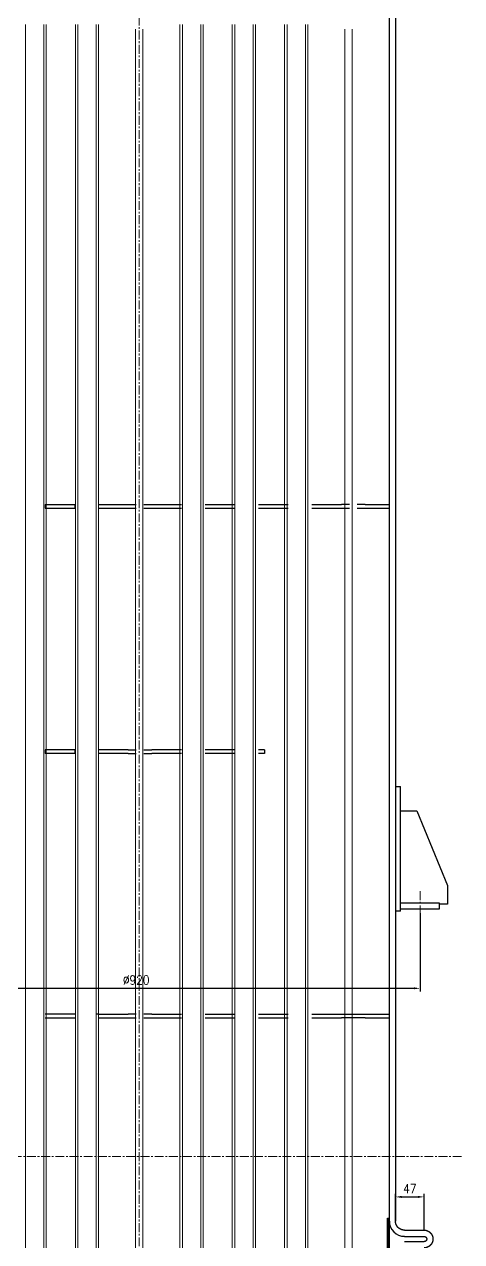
# Model space of a CAD drawing. Header units: millimetres. Extents: x -8339 to 1608, y -494 to 6634.
# Drawn here: x -6981 to -6266, y 3646 to 5638 of the extents above; entities that cross this region are included whole.
import ezdxf

# ---------------------------------------------------------------- set-up
doc = ezdxf.new("R2010")
doc.units = ezdxf.units.MM
doc.header["$LTSCALE"] = 38.720001
doc.linetypes.add('CENTER', pattern=[0.6, 0.375, -0.075, 0.075, -0.075])
doc.layers.get('0').update_dxf_attribs({"lineweight": 18})
for name, color, linetype, lineweight, true_color in [('中心线', 7, 'CENTER', 18, 0xcc0000), ('标注线', 3, 'Continuous', 9, 0x00ff00), ('细实线', 7, 'Continuous', 18, 0x002699)]:
    doc.layers.add(name, color=color, linetype=linetype, lineweight=lineweight, true_color=true_color)
doc.layers.add('粗实线', color=7, linetype='Continuous')
doc.styles.get("Standard").update_dxf_attribs({"font": 'txt.shx', "width": 0.85, "bigfont": 'gbcbig.shx'})
doc.dimstyles.new('ISO-25', dxfattribs={"dimtxt": 15, "dimasz": 10, "dimexe": 5, "dimexo": 0.625, "dimgap": 6, "dimtad": 1, "dimdec": 0, "dimtxsty": 'Standard', "dimcen": 2.5, "dimdle": 20, "dimadec": 0, "dimazin": 0, "dimtfac": 1, "dimtdec": 0, "dimtmove": 0, "dimatfit": 3, "dimfxl": 1, "dimlwd": -1, "dimlwe": -1, "dimarcsym": 0})

# ---------------------------------------------------------------- blocks, each defined once
blk = doc.blocks.new('*X11')
at = {"layer": '标注线', "lineweight": 18}
for points in [[(-6363.8, 3720.7), (-6363.8, 3717.4), (-6373.8, 3719.1)], [(-6337.1, 3720.7), (-6337.1, 3717.4), (-6327.1, 3719.1)]]:
    blk.add_hatch(color=0, dxfattribs=at).paths.add_polyline_path(points, flags=0)
at = {"layer": '标注线', "color": 0, "lineweight": -2}
for p, q in [((-6373.8, 3679.9), (-6373.8, 3724.1)), ((-6363.8, 3719.1), (-6337.1, 3719.1)), ((-6327.1, 3665.4), (-6327.1, 3724.1))]:
    blk.add_line(p, q, dxfattribs=at)
at = {"layer": '标注线', "color": 0, "insert": (-6350.4, 3732.6), "char_height": 15, "width": 36.429, "attachment_point": 5}
blk.add_mtext('\\T1;47', dxfattribs=at)
blk = doc.blocks.new('*X12')
at = {"layer": '标注线', "lineweight": 18}
for points in [[(-7240.6, 4062.1), (-7240.6, 4058.8), (-7250.6, 4060.4)], [(-6343.7, 4062.1), (-6343.7, 4058.8), (-6333.7, 4060.4)]]:
    blk.add_hatch(color=0, dxfattribs=at).paths.add_polyline_path(points, flags=0)
at = {"layer": '标注线', "color": 0, "lineweight": -2}
for p, q in [((-7250.6, 4183.5), (-7250.6, 4055.4)), ((-6333.7, 4183.5), (-6333.7, 4055.4)), ((-7240.6, 4060.4), (-6343.7, 4060.4))]:
    blk.add_line(p, q, dxfattribs=at)
at = {"layer": '标注线', "color": 0, "lineweight": 18, "insert": (-6798.3, 4073.9), "char_height": 15, "width": 71.946, "attachment_point": 5}
blk.add_mtext('\\T1;%%C920', dxfattribs=at)

msp = doc.modelspace()

# ---------------------------------------------------------------- hatches: boundary and pattern name
at = {"layer": '标注线'}
h = msp.add_hatch(dxfattribs=at)
h.set_pattern_fill('ANSI31', color=256, scale=0.25, style=0)
h.paths.add_polyline_path([(-6384, 3684.2), (-6386.8, 3684.2), (-6386.8, 3614.9), (-6384, 3614.9)], flags=0)
h.paths.add_polyline_path([(-7197.5, 3684.2), (-7200.3, 3684.2), (-7200.3, 3621.1), (-7197.5, 3621.1)], flags=0)

# ---------------------------------------------------------------- linework, layer by layer
at = {"color": 7, "linetype": 'Continuous'}
for p, q in [((-6947.4, 4846.1), (-6947.4, 4852.2)), ((-6898.8, 4846.1), (-6898.8, 4852.2)), ((-6860.1, 4846.1), (-6860.1, 4852.2)), ((-6947.4, 4450.7), (-6947.4, 4444.6)), ((-6898.8, 4450.7), (-6898.8, 4444.6)), ((-6860.1, 4450.7), (-6860.1, 4444.6))]:
    msp.add_line(p, q, dxfattribs=at)
at = {"layer": '中心线'}
for p, q in [((-6793.2, 6254.8), (-6793.2, 1037)), ((-6333.7, 4219.4), (-6333.7, 4159.4)), ((-6265.6, 3785.1), (-7295.8, 3785.1))]:
    msp.add_line(p, q, dxfattribs=at)
at = {"layer": '粗实线', "color": 7, "linetype": 'Continuous'}
for p, q in [((-6384, 5720.1), (-6384, 3679.3)), ((-6384, 5720.1), (-6384, 3679.3)), ((-6373.8, 5720.1), (-6373.8, 3679.3)), ((-6373.8, 5720.1), (-6373.8, 3679.3)), ((-6947.4, 4852.2), (-6898.8, 4852.2)), ((-6947.4, 4852.2), (-6898.8, 4852.2)), ((-6947.4, 4846.1), (-6898.8, 4846.1)), ((-6947.4, 4846.1), (-6898.8, 4846.1)), ((-6860.1, 4852.2), (-6811.5, 4852.2)), ((-6860.1, 4852.2), (-6798.3, 4852.2)), ((-6860.1, 4846.1), (-6811.5, 4846.1)), ((-6860.1, 4846.1), (-6798.3, 4846.1)), ((-6786, 4852.2), (-6724.2, 4852.2)), ((-6786, 4846.1), (-6724.2, 4846.1)), ((-6772.8, 4852.2), (-6724.2, 4852.2)), ((-6772.8, 4846.1), (-6724.2, 4846.1)), ((-6685.4, 4852.2), (-6636.9, 4852.2)), ((-6685.4, 4852.2), (-6636.9, 4852.2)), ((-6685.4, 4846.1), (-6636.9, 4846.1)), ((-6685.4, 4846.1), (-6636.9, 4846.1)), ((-6598.1, 4852.2), (-6549.6, 4852.2)), ((-6598.1, 4852.2), (-6549.6, 4852.2)), ((-6598.1, 4846.1), (-6549.6, 4846.1)), ((-6598.1, 4846.1), (-6549.6, 4846.1)), ((-6510.8, 4852.2), (-6462.3, 4852.2)), ((-6510.8, 4852.2), (-6462.3, 4852.2)), ((-6510.8, 4846.1), (-6462.3, 4846.1)), ((-6510.8, 4846.1), (-6462.3, 4846.1)), ((-6423.5, 4852.2), (-6384, 4852.2)), ((-6423.5, 4852.2), (-6384, 4852.2)), ((-6423.5, 4846.1), (-6384, 4846.1)), ((-6423.5, 4846.1), (-6384, 4846.1)), ((-6898.8, 4450.7), (-6947.4, 4450.7)), ((-6898.8, 4450.7), (-6947.4, 4450.7)), ((-6898.8, 4444.6), (-6947.4, 4444.6)), ((-6898.8, 4444.6), (-6947.4, 4444.6)), ((-6811.5, 4450.7), (-6860.1, 4450.7)), ((-6811.5, 4450.7), (-6860.1, 4450.7)), ((-6811.5, 4444.6), (-6860.1, 4444.6)), ((-6811.5, 4444.6), (-6860.1, 4444.6)), ((-6724.2, 4450.7), (-6772.8, 4450.7)), ((-6724.2, 4450.7), (-6772.8, 4450.7)), ((-6724.2, 4444.6), (-6772.8, 4444.6)), ((-6724.2, 4444.6), (-6772.8, 4444.6)), ((-6636.9, 4450.7), (-6685.4, 4450.7)), ((-6636.9, 4450.7), (-6685.4, 4450.7)), ((-6636.9, 4444.6), (-6685.4, 4444.6)), ((-6636.9, 4444.6), (-6685.4, 4444.6)), ((-6588.1, 4450.7), (-6598.1, 4450.7)), ((-6588.1, 4450.7), (-6598.1, 4450.7)), ((-6588.1, 4444.6), (-6598.1, 4444.6)), ((-6588.1, 4444.6), (-6598.1, 4444.6)), ((-6588.1, 4450.7), (-6588.1, 4444.6)), ((-6373.8, 4390.7), (-6365.6, 4390.7)), ((-6365.6, 4186.7), (-6365.6, 4390.7)), ((-6365.6, 4351), (-6338.9, 4351)), ((-6338.9, 4351), (-6289, 4228.9)), ((-6289, 4228.9), (-6289, 4198.3)), ((-6365.6, 4186.7), (-6373.8, 4186.7)), ((-6301.7, 4199.5), (-6365.6, 4199.5)), ((-6365.6, 4190.7), (-6301.7, 4190.7)), ((-6301.7, 4190.7), (-6301.7, 4199.5)), ((-6289, 4198.3), (-6301.7, 4198.3)), ((-6947.4, 4011.9), (-6898.8, 4011.9)), ((-6860.1, 4018), (-6811.5, 4018)), ((-6860.1, 4018), (-6811.5, 4018)), ((-6860.1, 4011.9), (-6811.5, 4011.9)), ((-6860.1, 4011.9), (-6811.5, 4011.9)), ((-6772.8, 4018), (-6724.2, 4018)), ((-6772.8, 4018), (-6724.2, 4018)), ((-6772.8, 4011.9), (-6724.2, 4011.9)), ((-6772.8, 4011.9), (-6724.2, 4011.9)), ((-6685.4, 4018), (-6636.9, 4018)), ((-6685.4, 4018), (-6636.9, 4018)), ((-6685.4, 4011.9), (-6636.9, 4011.9)), ((-6685.4, 4011.9), (-6636.9, 4011.9)), ((-6598.1, 4018), (-6549.6, 4018)), ((-6598.1, 4018), (-6549.6, 4018)), ((-6598.1, 4011.9), (-6549.6, 4011.9)), ((-6598.1, 4011.9), (-6549.6, 4011.9)), ((-6510.8, 4018), (-6462.3, 4018)), ((-6510.8, 4018), (-6462.3, 4018)), ((-6510.8, 4011.9), (-6462.3, 4011.9)), ((-6510.8, 4011.9), (-6462.3, 4011.9)), ((-6423.5, 4018), (-6384, 4018)), ((-6423.5, 4018), (-6384, 4018)), ((-6423.5, 4011.9), (-6384, 4011.9)), ((-6423.5, 4011.9), (-6384, 4011.9)), ((-6359.2, 3664.7), (-6327.1, 3664.7)), ((-6359.2, 3664.7), (-6327.1, 3664.7)), ((-6359.2, 3654.5), (-6327.1, 3654.5)), ((-6359.2, 3645.9), (-6327.1, 3645.9))]:
    msp.add_line(p, q, dxfattribs=at)
at = {"layer": '粗实线'}
for p, q in [((-6449, 4852.2), (-6462.3, 4852.2)), ((-6462.3, 4846.1), (-6449, 4846.1)), ((-6423.5, 4852.2), (-6436.8, 4852.2)), ((-6436.8, 4846.1), (-6423.5, 4846.1)), ((-6811.5, 4450.7), (-6798.3, 4450.7)), ((-6811.5, 4444.6), (-6798.3, 4444.6)), ((-6786, 4450.7), (-6772.8, 4450.7)), ((-6786, 4444.6), (-6772.8, 4444.6)), ((-6898.8, 4018), (-6947.4, 4018)), ((-6860.1, 4018), (-6864.2, 4018)), ((-6798.3, 4018), (-6811.5, 4018)), ((-6811.5, 4011.9), (-6798.3, 4011.9)), ((-6772.8, 4018), (-6786, 4018)), ((-6786, 4011.9), (-6772.8, 4011.9)), ((-6462.3, 4018), (-6423.5, 4018)), ((-6423.5, 4011.9), (-6462.3, 4011.9))]:
    msp.add_line(p, q, dxfattribs=at)
msp.add_lwpolyline([(-6384, 3614.9), (-6386.8, 3614.9), (-6386.8, 3684.2), (-6384, 3684.2)], close=True, dxfattribs=at)
at = {"layer": '粗实线', "color": 7, "linetype": 'Continuous'}
msp.add_arc((-6359.2, 3679.3), 24.7, 180, 270, dxfattribs=at)
for points, knots in [([(-6359.2, 3664.7), (-6359.3, 3664.7), (-6359.6, 3664.7), (-6359.9, 3664.7), (-6360.2, 3664.8), (-6360.4, 3664.8), (-6360.5, 3664.8), (-6360.7, 3664.8), (-6360.9, 3664.8), (-6361, 3664.8), (-6361.2, 3664.9), (-6361.4, 3664.9), (-6361.5, 3664.9), (-6361.7, 3664.9), (-6361.9, 3665), (-6362.1, 3665), (-6362.2, 3665), (-6362.4, 3665.1), (-6362.6, 3665.1), (-6362.7, 3665.2), (-6362.9, 3665.2), (-6363.1, 3665.2), (-6363.2, 3665.3), (-6363.4, 3665.3), (-6363.6, 3665.4), (-6363.7, 3665.4), (-6363.9, 3665.5), (-6364.1, 3665.6), (-6364.3, 3665.6), (-6364.4, 3665.7), (-6364.6, 3665.7), (-6364.8, 3665.8), (-6364.9, 3665.9), (-6365.1, 3666), (-6365.3, 3666), (-6365.4, 3666.1), (-6365.6, 3666.2), (-6365.8, 3666.3), (-6365.9, 3666.4), (-6366.1, 3666.4), (-6366.2, 3666.5), (-6366.4, 3666.6), (-6366.6, 3666.7), (-6366.7, 3666.8), (-6366.9, 3666.9), (-6367, 3667), (-6367.2, 3667.1), (-6367.4, 3667.2), (-6367.5, 3667.3), (-6367.7, 3667.4), (-6367.8, 3667.5), (-6368, 3667.6), (-6368.1, 3667.7), (-6368.3, 3667.9), (-6368.4, 3668), (-6368.5, 3668.1), (-6368.7, 3668.2), (-6368.8, 3668.3), (-6369, 3668.5), (-6369.1, 3668.6), (-6369.3, 3668.7), (-6369.4, 3668.9), (-6369.5, 3669), (-6369.7, 3669.1), (-6369.8, 3669.3), (-6369.9, 3669.4), (-6370, 3669.5), (-6370.2, 3669.7), (-6370.3, 3669.8), (-6370.4, 3670), (-6370.5, 3670.1), (-6370.6, 3670.2), (-6370.8, 3670.4), (-6370.9, 3670.5), (-6371, 3670.7), (-6371.1, 3670.8), (-6371.2, 3671), (-6371.3, 3671.2), (-6371.4, 3671.3), (-6371.5, 3671.5), (-6371.6, 3671.6), (-6371.7, 3671.8), (-6371.8, 3671.9), (-6371.9, 3672.1), (-6372, 3672.3), (-6372.1, 3672.4), (-6372.2, 3672.6), (-6372.2, 3672.8), (-6372.3, 3672.9), (-6372.4, 3673.1), (-6372.5, 3673.2), (-6372.5, 3673.4), (-6372.6, 3673.6), (-6372.7, 3673.7), (-6372.8, 3673.9), (-6372.8, 3674.1), (-6372.9, 3674.3), (-6372.9, 3674.4), (-6373, 3674.6), (-6373.1, 3674.8), (-6373.1, 3674.9), (-6373.2, 3675.1), (-6373.2, 3675.3), (-6373.3, 3675.4), (-6373.3, 3675.6), (-6373.4, 3675.8), (-6373.4, 3675.9), (-6373.4, 3676.1), (-6373.5, 3676.3), (-6373.5, 3676.5), (-6373.5, 3676.6), (-6373.6, 3676.8), (-6373.6, 3677), (-6373.6, 3677.1), (-6373.6, 3677.3), (-6373.7, 3677.5), (-6373.7, 3677.6), (-6373.7, 3677.8), (-6373.7, 3678), (-6373.7, 3678.1), (-6373.8, 3678.3), (-6373.8, 3678.6), (-6373.8, 3678.9), (-6373.8, 3679.2), (-6373.8, 3679.3)], [0, 0, 0, 0, 36699.634794, 73729.073584, 111083.371046, 129880.985511, 148757.774034, 167712.999213, 186745.898279, 205855.680164, 225041.527326, 244302.596258, 263638.014525, 283046.883823, 302528.279326, 322081.247656, 341704.809272, 361397.957646, 381159.659607, 400988.853394, 420884.453923, 440845.346101, 460870.390454, 480958.421276, 501108.246728, 521318.648324, 541588.38341, 561916.183801, 582300.755777, 602740.782666, 623234.922291, 643781.809379, 664380.054929, 685028.246921, 705724.952177, 726468.713419, 747258.054447, 768091.476448, 788967.459771, 809884.466813, 830840.939424, 851835.30144, 872865.958684, 893931.300005, 915029.696765, 936159.50505, 957319.066317, 978506.706032, 999720.738103, 1020959.462057, 1042221.165601, 1063504.12548, 1084806.607633, 1106126.868018, 1127463.154816, 1148813.707031, 1170176.757492, 1191550.531941, 1212933.251894, 1234323.13344, 1255718.388837, 1277117.229126, 1298517.861655, 1319918.494587, 1341317.334468, 1362712.589866, 1384102.471793, 1405485.191369, 1426858.966247, 1448222.01664, 1469572.568934, 1490908.855287, 1512229.116121, 1533531.598166, 1554814.557706, 1576076.26125, 1597314.985205, 1618529.017276, 1639716.657465, 1660876.218564, 1682006.026847, 1703104.423796, 1724169.764628, 1745200.421873, 1766194.783889, 1787151.25677, 1808068.263546, 1828944.247634, 1849777.668874, 1870567.009902, 1891310.77166, 1912007.476629, 1932655.668918, 1953253.914468, 1973800.801028, 1994294.94086, 2014734.967749, 2035119.540259, 2055447.340651, 2075717.075557, 2095927.477326, 2116077.302234, 2136165.332897, 2156190.377797, 2176151.269978, 2196046.869953, 2215876.064425, 2235637.765707, 2255330.91408, 2274954.475699, 2294507.444027, 2313988.83963, 2333397.709396, 2352733.127748, 2371994.196037, 2391180.043836, 2410289.825089, 2429322.724217, 2448277.949396, 2467154.73792, 2485952.352343, 2523306.650374, 2560336.089181, 2597035.723406, 2597035.723406, 2597035.723406, 2597035.723406]), ([(-6327.1, 3664.7), (-6327, 3664.7), (-6326.9, 3664.7), (-6326.6, 3664.7), (-6326.4, 3664.7), (-6326.2, 3664.7), (-6325.9, 3664.7), (-6325.7, 3664.7), (-6325.4, 3664.6), (-6325.2, 3664.6), (-6324.9, 3664.6), (-6324.6, 3664.5), (-6324.4, 3664.5), (-6324.1, 3664.4), (-6323.8, 3664.4), (-6323.6, 3664.3), (-6323.3, 3664.2), (-6323, 3664.1), (-6322.8, 3664.1), (-6322.6, 3664), (-6322.5, 3664), (-6322.3, 3663.9), (-6322.2, 3663.9), (-6322, 3663.8), (-6321.9, 3663.8), (-6321.7, 3663.7), (-6321.6, 3663.6), (-6321.5, 3663.6), (-6321.3, 3663.5), (-6321.2, 3663.5), (-6321, 3663.4), (-6320.9, 3663.3), (-6320.7, 3663.3), (-6320.6, 3663.2), (-6320.4, 3663.1), (-6320.3, 3663), (-6320.1, 3663), (-6320, 3662.9), (-6319.8, 3662.8), (-6319.7, 3662.7), (-6319.5, 3662.6), (-6319.4, 3662.5), (-6319.2, 3662.4), (-6319.1, 3662.3), (-6319, 3662.2), (-6318.8, 3662.1), (-6318.7, 3662), (-6318.5, 3661.9), (-6318.4, 3661.8), (-6318.2, 3661.7), (-6318.1, 3661.6), (-6317.9, 3661.5), (-6317.8, 3661.4), (-6317.7, 3661.2), (-6317.5, 3661.1), (-6317.4, 3661), (-6317.2, 3660.9), (-6317.1, 3660.7), (-6316.9, 3660.6), (-6316.8, 3660.5), (-6316.7, 3660.3), (-6316.5, 3660.2), (-6316.4, 3660), (-6316.3, 3659.9), (-6316.1, 3659.7), (-6316, 3659.6), (-6315.9, 3659.4), (-6315.8, 3659.3), (-6315.6, 3659.1), (-6315.5, 3659), (-6315.4, 3658.8), (-6315.3, 3658.6), (-6315.1, 3658.5), (-6315, 3658.3), (-6314.9, 3658.1), (-6314.8, 3657.9), (-6314.7, 3657.8), (-6314.6, 3657.6), (-6314.5, 3657.4), (-6314.4, 3657.2), (-6314.3, 3657), (-6314.2, 3656.8), (-6314.1, 3656.6), (-6314, 3656.5), (-6313.9, 3656.3), (-6313.8, 3656.1), (-6313.7, 3655.9), (-6313.6, 3655.7), (-6313.5, 3655.5), (-6313.5, 3655.2), (-6313.4, 3655), (-6313.3, 3654.8), (-6313.2, 3654.6), (-6313.2, 3654.4), (-6313.1, 3654.2), (-6313.1, 3654), (-6313, 3653.8), (-6312.9, 3653.5), (-6312.9, 3653.3), (-6312.9, 3653.1), (-6312.8, 3652.9), (-6312.8, 3652.7), (-6312.7, 3652.4), (-6312.7, 3652.2), (-6312.7, 3652), (-6312.6, 3651.8), (-6312.6, 3651.5), (-6312.6, 3651.3), (-6312.6, 3651.1), (-6312.6, 3650.9), (-6312.6, 3650.6), (-6312.6, 3650.4), (-6312.6, 3650.2), (-6312.6, 3650), (-6312.6, 3649.7), (-6312.6, 3649.5), (-6312.6, 3649.3), (-6312.6, 3649.1), (-6312.6, 3648.8), (-6312.6, 3648.6), (-6312.7, 3648.4), (-6312.7, 3648.2), (-6312.7, 3647.9), (-6312.8, 3647.7), (-6312.8, 3647.5), (-6312.9, 3647.3), (-6312.9, 3647), (-6312.9, 3646.8), (-6313, 3646.6), (-6313.1, 3646.4), (-6313.1, 3646.2), (-6313.2, 3646), (-6313.2, 3645.8), (-6313.3, 3645.5), (-6313.4, 3645.3), (-6313.5, 3645.1), (-6313.5, 3644.9), (-6313.6, 3644.7), (-6313.7, 3644.5), (-6313.8, 3644.3), (-6313.9, 3644.1), (-6314, 3643.9), (-6314.1, 3643.7), (-6314.2, 3643.5), (-6314.3, 3643.3), (-6314.4, 3643.2), (-6314.5, 3643), (-6314.6, 3642.8), (-6314.7, 3642.6), (-6314.8, 3642.4), (-6314.9, 3642.3), (-6315, 3642.1), (-6315.1, 3641.9), (-6315.3, 3641.7), (-6315.4, 3641.6), (-6315.5, 3641.4), (-6315.6, 3641.2), (-6315.8, 3641.1), (-6315.9, 3640.9), (-6316, 3640.8), (-6316.1, 3640.6), (-6316.3, 3640.5), (-6316.4, 3640.3), (-6316.5, 3640.2), (-6316.7, 3640), (-6316.8, 3639.9), (-6316.9, 3639.8), (-6317.1, 3639.6), (-6317.2, 3639.5), (-6317.4, 3639.4), (-6317.5, 3639.3), (-6317.7, 3639.1), (-6317.8, 3639), (-6317.9, 3638.9), (-6318.1, 3638.8), (-6318.2, 3638.7), (-6318.4, 3638.6), (-6318.5, 3638.4), (-6318.7, 3638.3), (-6318.8, 3638.2), (-6319, 3638.1), (-6319.1, 3638), (-6319.2, 3637.9), (-6319.4, 3637.9), (-6319.5, 3637.8), (-6319.7, 3637.7), (-6319.8, 3637.6), (-6320, 3637.5), (-6320.1, 3637.4), (-6320.3, 3637.3), (-6320.4, 3637.3), (-6320.6, 3637.2), (-6320.7, 3637.1), (-6320.9, 3637), (-6321, 3637), (-6321.2, 3636.9), (-6321.3, 3636.8), (-6321.5, 3636.8), (-6321.6, 3636.7), (-6321.7, 3636.7), (-6321.9, 3636.6), (-6322, 3636.6), (-6322.2, 3636.5), (-6322.3, 3636.5), (-6322.5, 3636.4), (-6322.6, 3636.4), (-6322.8, 3636.3), (-6323, 3636.2), (-6323.3, 3636.1), (-6323.6, 3636.1), (-6323.8, 3636), (-6324.1, 3636), (-6324.4, 3635.9), (-6324.6, 3635.9), (-6324.9, 3635.8), (-6325.2, 3635.8), (-6325.4, 3635.7), (-6325.7, 3635.7), (-6325.9, 3635.7), (-6326.2, 3635.7), (-6326.4, 3635.7), (-6326.6, 3635.7), (-6326.9, 3635.6), (-6327, 3635.6), (-6327.1, 3635.6)], [0, 0, 0, 0, 23492.258462, 47354.403282, 71592.115046, 96211.054513, 121216.853968, 146615.108538, 172411.360157, 198611.090237, 225219.702252, 252242.510221, 279684.722652, 307551.427921, 335847.575834, 364577.961241, 393747.204539, 423359.733703, 453419.762747, 468619.039389, 483931.66828, 499358.105574, 514898.790753, 530554.145686, 546324.572607, 562210.453064, 578212.149956, 594330.003263, 610564.331265, 626915.429523, 643383.569613, 659968.99872, 676671.937849, 693492.582604, 710431.101062, 727487.632571, 744662.288946, 761955.15134, 779366.270369, 796895.665224, 814543.322862, 832309.196308, 850193.205028, 868195.233676, 886315.130607, 904552.706905, 922907.737411, 941379.956738, 959969.061674, 978674.708744, 997496.511873, 1016434.045159, 1035486.838767, 1054654.380564, 1073936.114105, 1093331.437596, 1112839.704085, 1132460.220437, 1152192.24634, 1172034.995446, 1191987.631143, 1212049.26976, 1232218.978103, 1252495.773623, 1272878.623322, 1293366.44456, 1313958.102743, 1334652.412901, 1355448.138898, 1376343.992144, 1397338.63394, 1418430.672021, 1439618.663759, 1460901.112861, 1482276.473198, 1503743.145737, 1525299.47996, 1546943.774677, 1568674.277723, 1590489.185341, 1612386.645748, 1634364.754697, 1656421.561199, 1678555.065631, 1700763.218659, 1723043.927008, 1745395.049339, 1767814.398961, 1790299.746589, 1812848.818408, 1835459.298779, 1858128.83286, 1880855.023222, 1903635.437019, 1926467.603002, 1949349.01399, 1972277.130992, 1995249.379823, 2018263.157251, 2041315.830927, 2064404.739513, 2087527.197931, 2110680.495098, 2133861.899625, 2157068.659384, 2180298.002988, 2203547.144063, 2226813.281127, 2250093.601083, 2273385.278513, 2296685.482703, 2319991.373967, 2343300.110225, 2366608.845971, 2389914.737749, 2413214.941426, 2436506.619368, 2459786.938812, 2483053.075876, 2506302.216951, 2529531.561064, 2552738.320315, 2575919.724842, 2599073.022515, 2622195.480428, 2645284.389517, 2668337.062692, 2691350.84062, 2714323.08945, 2737251.205957, 2760132.617439, 2782964.78293, 2805745.196727, 2828471.387576, 2851140.921172, 2873751.402026, 2896300.473845, 2918785.820996, 2941205.171092, 2963556.292952, 2985837.001301, 3008045.154793, 3030178.658765, 3052235.465266, 3074213.57467, 3096111.034626, 3117925.942691, 3139656.445294, 3161300.74001, 3182857.074669, 3204323.747208, 3225699.107118, 3246981.556643, 3268169.547961, 3289261.586043, 3310256.227838, 3331152.081492, 3351947.807087, 3372642.117642, 3393233.775432, 3413721.59667, 3434104.446753, 3454381.242272, 3474550.950616, 3494612.589233, 3514565.22493, 3534407.973676, 3554139.999934, 3573760.515935, 3593268.782424, 3612664.105916, 3631945.839457, 3651113.381584, 3670166.175192, 3689103.708157, 3707925.511286, 3726631.158357, 3745220.263292, 3763692.482919, 3782047.51313, 3800285.089428, 3818404.986644, 3836407.015292, 3854291.023738, 3872056.897184, 3889704.555085, 3907233.949941, 3924645.068717, 3941937.931111, 3959112.587485, 3976169.118994, 3993107.637452, 4009928.282208, 4026631.221337, 4043216.650444, 4059684.790534, 4076035.888791, 4092270.216995, 4108388.070105, 4124389.766997, 4140275.647454, 4156046.074376, 4171701.429309, 4187242.114487, 4202668.551781, 4217981.180673, 4233180.457314, 4263240.486358, 4292853.015661, 4322022.258831, 4350752.644357, 4379048.79216, 4406915.497429, 4434357.70986, 4461380.517829, 4487989.129844, 4514188.859924, 4539985.111543, 4565383.366158, 4590389.165614, 4615008.105081, 4639245.816824, 4663107.961644, 4686600.220106, 4686600.220106, 4686600.220106, 4686600.220106]), ([(-6327.1, 3654.5), (-6327.1, 3654.5), (-6327, 3654.5), (-6327, 3654.5), (-6326.9, 3654.5), (-6326.8, 3654.5), (-6326.7, 3654.5), (-6326.7, 3654.5), (-6326.6, 3654.5), (-6326.5, 3654.5), (-6326.4, 3654.5), (-6326.4, 3654.5), (-6326.3, 3654.4), (-6326.2, 3654.4), (-6326.1, 3654.4), (-6326, 3654.4), (-6326, 3654.4), (-6325.9, 3654.4), (-6325.8, 3654.3), (-6325.7, 3654.3), (-6325.6, 3654.3), (-6325.5, 3654.2), (-6325.5, 3654.2), (-6325.4, 3654.2), (-6325.3, 3654.1), (-6325.2, 3654.1), (-6325.1, 3654), (-6325, 3654), (-6324.9, 3653.9), (-6324.8, 3653.9), (-6324.8, 3653.8), (-6324.7, 3653.8), (-6324.6, 3653.7), (-6324.5, 3653.7), (-6324.4, 3653.6), (-6324.3, 3653.5), (-6324.2, 3653.4), (-6324.2, 3653.4), (-6324.1, 3653.3), (-6324, 3653.2), (-6323.9, 3653.1), (-6323.8, 3653), (-6323.8, 3652.9), (-6323.7, 3652.9), (-6323.6, 3652.8), (-6323.5, 3652.7), (-6323.5, 3652.6), (-6323.4, 3652.4), (-6323.3, 3652.3), (-6323.3, 3652.2), (-6323.2, 3652.1), (-6323.2, 3652), (-6323.1, 3651.9), (-6323.1, 3651.8), (-6323, 3651.6), (-6323, 3651.5), (-6322.9, 3651.4), (-6322.9, 3651.3), (-6322.9, 3651.1), (-6322.8, 3651), (-6322.8, 3650.9), (-6322.8, 3650.7), (-6322.8, 3650.6), (-6322.8, 3650.5), (-6322.8, 3650.3), (-6322.8, 3650.2), (-6322.8, 3650.1), (-6322.8, 3649.9), (-6322.8, 3649.8), (-6322.8, 3649.6), (-6322.8, 3649.5), (-6322.8, 3649.4), (-6322.9, 3649.2), (-6322.9, 3649.1), (-6322.9, 3649), (-6323, 3648.9), (-6323, 3648.7), (-6323.1, 3648.6), (-6323.1, 3648.5), (-6323.2, 3648.4), (-6323.2, 3648.3), (-6323.3, 3648.1), (-6323.3, 3648), (-6323.4, 3647.9), (-6323.5, 3647.8), (-6323.5, 3647.7), (-6323.6, 3647.6), (-6323.7, 3647.5), (-6323.8, 3647.4), (-6323.8, 3647.3), (-6323.9, 3647.2), (-6324, 3647.2), (-6324.1, 3647.1), (-6324.2, 3647), (-6324.2, 3646.9), (-6324.3, 3646.9), (-6324.4, 3646.8), (-6324.5, 3646.7), (-6324.6, 3646.7), (-6324.7, 3646.6), (-6324.8, 3646.5), (-6324.8, 3646.5), (-6324.9, 3646.4), (-6325, 3646.4), (-6325.1, 3646.3), (-6325.2, 3646.3), (-6325.3, 3646.2), (-6325.4, 3646.2), (-6325.5, 3646.2), (-6325.5, 3646.1), (-6325.6, 3646.1), (-6325.7, 3646.1), (-6325.8, 3646), (-6325.9, 3646), (-6326, 3646), (-6326, 3646), (-6326.1, 3646), (-6326.2, 3645.9), (-6326.3, 3645.9), (-6326.4, 3645.9), (-6326.4, 3645.9), (-6326.5, 3645.9), (-6326.6, 3645.9), (-6326.7, 3645.9), (-6326.7, 3645.9), (-6326.8, 3645.9), (-6326.9, 3645.9), (-6327, 3645.9), (-6327, 3645.9), (-6327.1, 3645.9), (-6327.1, 3645.9)], [0, 0, 0, 0, 13571.448457, 27356.580746, 41358.67713, 55581.007704, 70026.827172, 84699.3672, 99601.830575, 114737.382452, 130109.144663, 145720.187125, 161573.519286, 177672.081338, 194018.730603, 210616.238508, 227467.2747, 244574.39618, 261940.038149, 279566.497451, 297455.925093, 315610.30837, 334031.459973, 352721.001158, 371680.347536, 390910.697647, 410413.011956, 430188.002222, 450236.110584, 470557.496835, 491152.022932, 512019.231425, 533158.338576, 554568.20653, 576247.339197, 598193.859639, 620405.497733, 642879.575738, 665612.996924, 688602.230184, 711843.301065, 735331.782991, 759062.784707, 783030.948285, 807230.440217, 831654.947261, 856297.681345, 881151.373311, 906208.279436, 931460.18227, 956898.406592, 982513.819982, 1008296.851914, 1034237.505385, 1060325.376774, 1086549.672005, 1112899.23278, 1139362.560935, 1165927.842554, 1192582.980506, 1219315.623829, 1246113.199568, 1272962.947771, 1299851.960763, 1326767.213326, 1353695.604344, 1380623.995363, 1407539.246933, 1434428.259925, 1461278.009117, 1488075.583871, 1514808.227195, 1541463.365147, 1568028.647733, 1594491.974929, 1620841.536655, 1647065.831886, 1673153.702344, 1699094.355814, 1724877.387746, 1750492.801136, 1775931.025458, 1801182.929162, 1826239.834431, 1851093.526398, 1875736.260481, 1900160.768335, 1924360.259474, 1948328.423052, 1972059.425526, 1995547.906711, 2018788.977592, 2041778.210853, 2064511.632722, 2086985.710063, 2109197.348156, 2131143.868598, 2152823.001873, 2174232.869826, 2195371.97641, 2216239.18545, 2236833.711547, 2257155.097797, 2277203.206159, 2296978.195961, 2316480.510268, 2335710.860806, 2354670.207184, 2373359.747983, 2391780.899587, 2409935.282864, 2427824.710505, 2445451.169807, 2462816.811777, 2479923.933256, 2496774.969698, 2513372.477372, 2529719.126849, 2545817.688707, 2561671.021044, 2577282.063506, 2592653.825718, 2607789.377472, 2622691.840846, 2637364.380874, 2651810.200342, 2666032.530916, 2680034.62734, 2693819.759605, 2707391.208062, 2707391.208062, 2707391.208062, 2707391.208062])]:
    msp.add_open_spline(points, degree=3, knots=knots, dxfattribs=at)
at = {"layer": '细实线', "color": 7, "linetype": 'Continuous'}
for p, q in [((-6979.4, 1566.2), (-6979.4, 5637.8)), ((-6979.4, 1566.2), (-6979.4, 5637.8)), ((-6949.4, 1566.2), (-6949.4, 5637.8)), ((-6949.4, 1566.2), (-6949.4, 5637.8)), ((-6945.4, 1566.2), (-6945.4, 5637.8)), ((-6945.4, 1566.2), (-6945.4, 5637.8)), ((-6897.8, 1566.2), (-6897.8, 5637.8)), ((-6897.8, 1566.2), (-6897.8, 5637.8)), ((-6893.8, 1566.2), (-6893.8, 5637.8)), ((-6893.8, 1566.2), (-6893.8, 5637.8)), ((-6863.8, 1566.2), (-6863.8, 5637.8)), ((-6863.8, 1566.2), (-6863.8, 5637.8)), ((-6859.8, 1566.2), (-6859.8, 5637.8)), ((-6859.8, 1566.2), (-6859.8, 5637.8)), ((-6726.6, 1566.2), (-6726.6, 5637.8)), ((-6726.6, 1566.2), (-6726.6, 5637.8)), ((-6722.6, 1566.2), (-6722.6, 5637.8)), ((-6722.6, 1566.2), (-6722.6, 5637.8)), ((-6692.6, 1566.2), (-6692.6, 5637.8)), ((-6692.6, 1566.2), (-6692.6, 5637.8)), ((-6688.6, 1566.2), (-6688.6, 5637.8)), ((-6688.6, 1566.2), (-6688.6, 5637.8)), ((-6641, 1566.2), (-6641, 5637.8)), ((-6641, 1566.2), (-6641, 5637.8)), ((-6637, 1566.2), (-6637, 5637.8)), ((-6637, 1566.2), (-6637, 5637.8)), ((-6607, 1566.2), (-6607, 5637.8)), ((-6607, 1566.2), (-6607, 5637.8)), ((-6603, 1566.2), (-6603, 5637.8)), ((-6603, 1566.2), (-6603, 5637.8)), ((-6555.4, 1566.2), (-6555.4, 5637.8)), ((-6555.4, 1566.2), (-6555.4, 5637.8)), ((-6551.4, 1566.2), (-6551.4, 5637.8)), ((-6551.4, 1566.2), (-6551.4, 5637.8)), ((-6521.4, 1566.2), (-6521.4, 5637.8)), ((-6521.4, 1566.2), (-6521.4, 5637.8)), ((-6517.4, 1566.2), (-6517.4, 5637.8)), ((-6517.4, 1566.2), (-6517.4, 5637.8))]:
    msp.add_line(p, q, dxfattribs=at)
at = {"layer": '细实线'}
for p, q in [((-6799.2, 5629.8), (-6799.2, 1587.9)), ((-6787.2, 5629.8), (-6787.2, 1587.9)), ((-6456.8, 5629.8), (-6456.8, 1587.9)), ((-6444.8, 5629.8), (-6444.8, 1587.9))]:
    msp.add_line(p, q, dxfattribs=at)

# ---------------------------------------------------------------- dimensions: what is measured, and where the dimension line sits
at = {"layer": '标注线', "color": 3, "lineweight": 18}
dim = msp.add_linear_dim(base=(-6333.7, 4060.4), p1=(-7250.6, 4184.1), p2=(-6333.7, 4184.1), text='%%C920', dimstyle='ISO-25', override={"dimsah": 1, "dimtolj": 1}, dxfattribs=at)
dim.commit()
dim.dimension.update_dxf_attribs({"geometry": '*X12', "text_midpoint": (-6798.3, 4060.4), "dimtype": 160})
at = {"layer": '标注线'}
dim = msp.add_linear_dim(base=(-6327.1, 3719.1), p1=(-6373.8, 3679.3), p2=(-6327.1, 3664.7), text='47', dimstyle='ISO-25', override={"dimsah": 1, "dimtolj": 1}, dxfattribs=at)
dim.commit()
dim.dimension.update_dxf_attribs({"geometry": '*X11', "text_midpoint": (-6350.4, 3719.1)})

doc.saveas('drawing.dxf')
